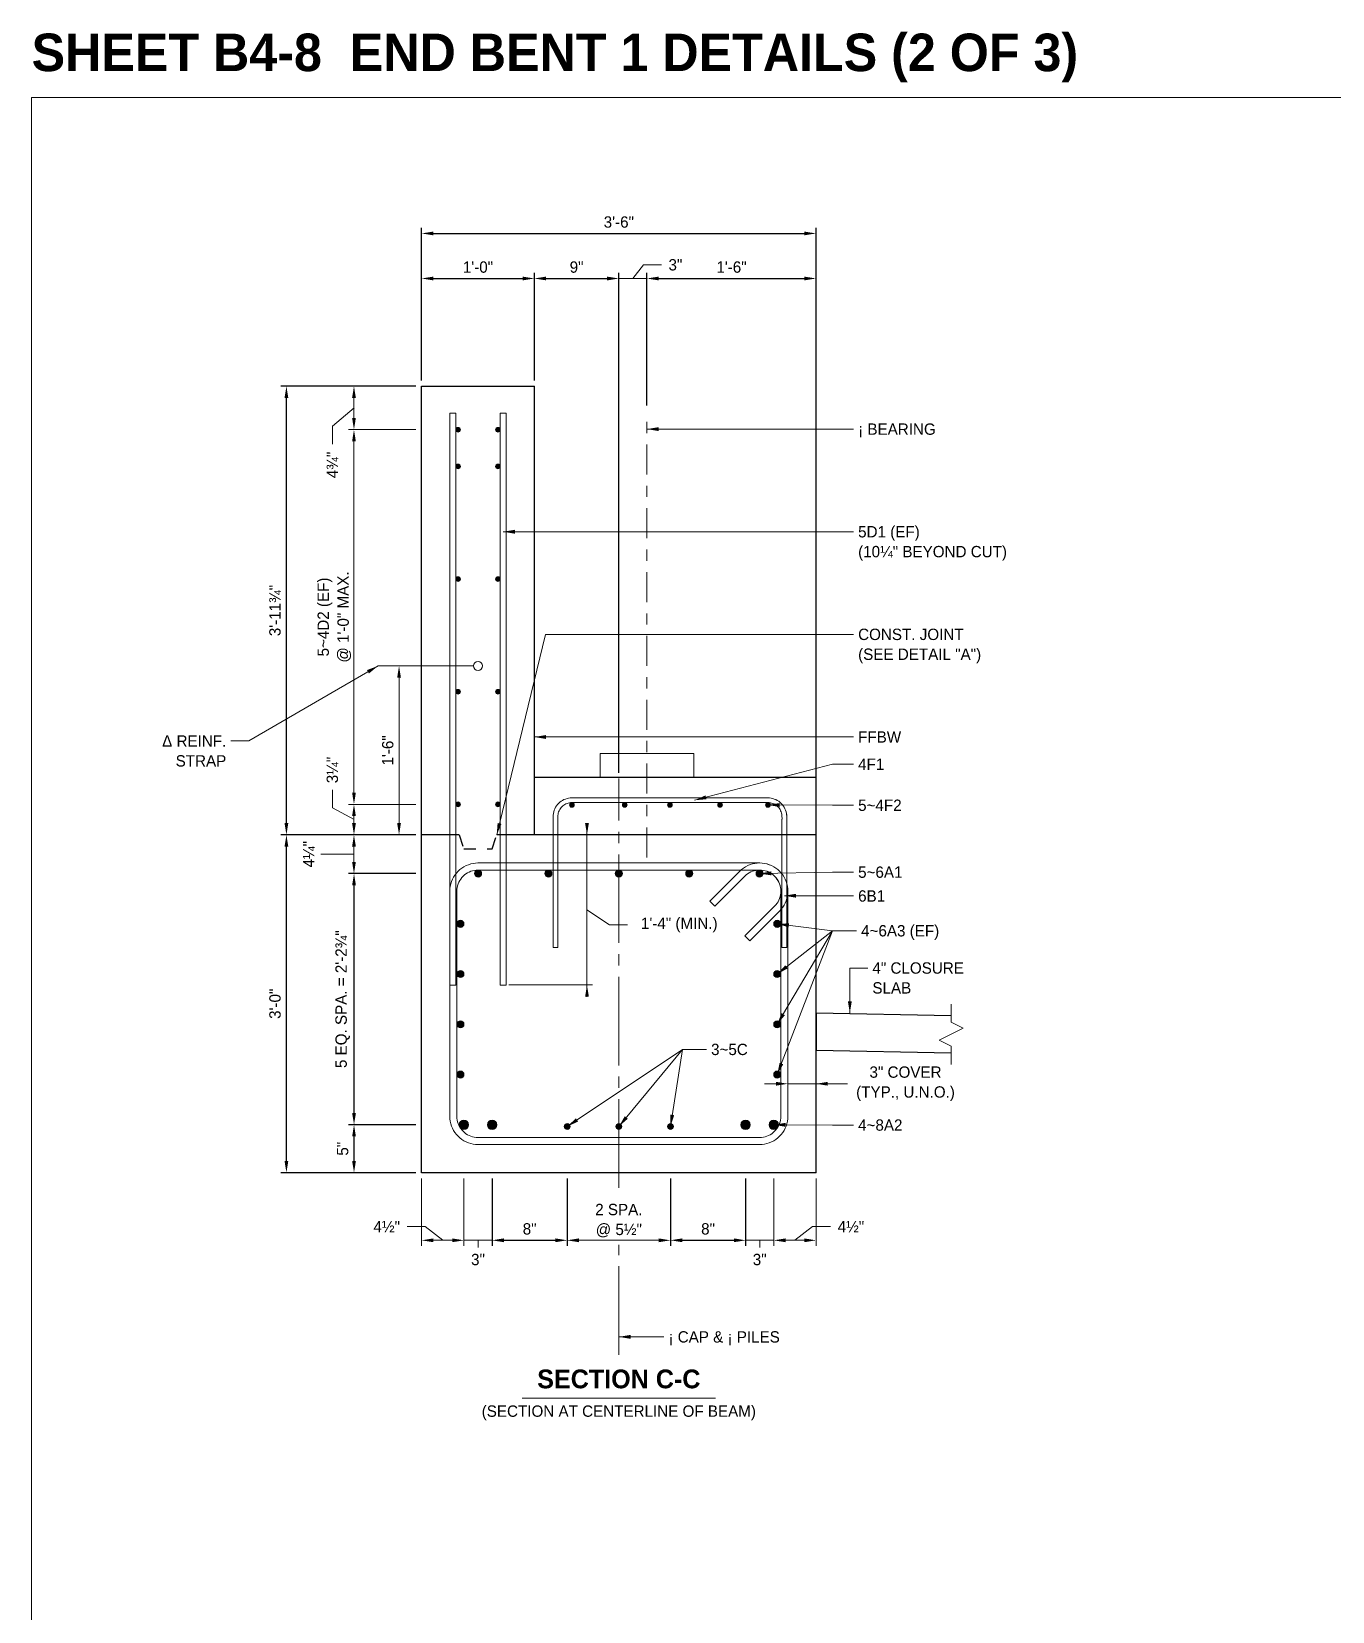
# Model space of a CAD drawing. Extents: x -1 to 861, y -26 to 2.
# Drawn here: x 119 to 130.54, y -12.44 to 1.58 of the extents above; entities that cross this region are included whole.
import ezdxf
from ezdxf.enums import TextEntityAlignment as Align

# ---------------------------------------------------------------- set-up
doc = ezdxf.new("R2010")
doc.units = 21
doc.header["$MEASUREMENT"] = 0
for name, pattern in [('DGN2', [0.12, 0.08, -0.04]), ('DGN4', [0.336, 0.2, -0.053, 0.03, -0.053]), ('DGN7', [0.726, 0.59, -0.053, 0.03, -0.053])]:
    doc.linetypes.add(name, pattern=pattern)
for name, color, linetype, lineweight in [('BearingPadMisc', 5, 'Continuous', 15), ('Border', 7, 'Continuous', 15), ('CL_Major', 1, 'DGN7', 9), ('CL_Minor', 7, 'DGN4', 9), ('Dimension', 7, 'Continuous', 9), ('Leader', 7, 'Continuous', 9), ('Rebar', 2, 'Continuous', 15), ('Rebar2', 2, 'Continuous', 15), ('SubStrConc', 3, 'Continuous', 30), ('SubStrConc2', 3, 'Continuous', 30), ('SubStrConc_h', 3, 'DGN2', 30), ('Symbols', 7, 'Continuous', 15), ('TextStructures', 7, 'Continuous', 9)]:
    doc.layers.add(name, color=color, linetype=linetype, lineweight=lineweight)
doc.styles.add('FDOT Bold (Large)', font='FDOTBold.ttf')
doc.styles.add('FDOT Structures', font='FDOT.ttf')
doc.styles.add('FDOT Structures Annotation', font='FDOT.ttf')
doc.dimstyles.new('FDOT Structures Note-Arrow 3-4', dxfattribs={"dimtxt": 0.1008, "dimasz": 0.104133, "dimexe": 0.0504, "dimexo": 0.0504, "dimgap": 0.0504, "dimtad": 1, "dimdec": 3, "dimlfac": 12, "dimzin": 15, "dimlunit": 4, "dimtxsty": 'FDOT Structures Annotation', "dimcen": 2.5, "dimclrd": 256, "dimclre": 256, "dimclrt": 256, "dimazin": 3, "dimtfac": 0.7, "dimtmove": 0, "dimatfit": 1, "dimtfill": 1, "dimfrac": 1, "dimlwd": -1, "dimlwe": -1})

# ---------------------------------------------------------------- blocks, each defined once
blk = doc.blocks.new('_CLOSEDFILLED')
at = {"layer": 'Dimension'}
blk.add_solid([(-1, 0.16), (0, 0), (-1, -0.16)], dxfattribs=at)
blk = doc.blocks.new('*D97')
at = {"layer": 'Dimension'}
for p, q in [((123.929, -5.444), (123.929, -6.985)), ((123.236, -6.881), (123.979, -6.881))]:
    blk.add_line(p, q, dxfattribs=at)
at = {"layer": 'Dimension', "xscale": 0.10413333333333333, "yscale": 0.10413333333333333}
for p, rotation in [((123.929, -5.548), -90.00000000000001), ((123.929, -6.881), 90)]:
    blk.add_blockref('_CLOSEDFILLED', p, dxfattribs=dict(at, rotation=rotation))
blk = doc.blocks.new('*D98')
at = {"layer": 'Dimension'}
for p, q in [((122.261, -5.444), (122.261, -4.152)), ((122.411, -5.548), (122.211, -5.548))]:
    blk.add_line(p, q, dxfattribs=at)
at = {"layer": 'Dimension', "xscale": 0.10413333333333333, "yscale": 0.10413333333333333}
for p, rotation in [((122.261, -4.048), 90), ((122.261, -5.548), -90.00000000000001)]:
    blk.add_blockref('_CLOSEDFILLED', p, dxfattribs=dict(at, rotation=rotation))
at = {"layer": 'Dimension', "insert": (122.161, -4.798), "char_height": 0.1008, "attachment_point": 5, "rotation": 90, "style": 'FDOT Structures Annotation', "bg_fill": 3, "box_fill_scale": 1.1, "bg_fill_color": 1}
blk.add_mtext('1\'-6"', dxfattribs=at)
blk = doc.blocks.new('*D99')
at = {"layer": 'Dimension'}
for p, q in [((122.461, -8.598), (122.461, -9.198)), ((122.837, -8.598), (122.837, -9.198)), ((122.566, -9.148), (122.733, -9.148))]:
    blk.add_line(p, q, dxfattribs=at)
at = {"layer": 'Dimension', "xscale": 0.10413333333333333, "yscale": 0.10413333333333333, "rotation": 180}
blk.add_blockref('_CLOSEDFILLED', (122.461, -9.148), dxfattribs=at)
at = {"layer": 'Dimension', "xscale": 0.10413333333333333, "yscale": 0.10413333333333333}
blk.add_blockref('_CLOSEDFILLED', (122.837, -9.148), dxfattribs=at)
blk = doc.blocks.new('*D100')
at = {"layer": 'Dimension'}
for p, q in [((122.837, -8.598), (122.837, -9.198)), ((123.087, -8.598), (123.087, -9.198)), ((122.733, -9.148), (122.629, -9.148)), ((122.837, -9.148), (123.087, -9.148)), ((123.191, -9.148), (123.295, -9.148))]:
    blk.add_line(p, q, dxfattribs=at)
at = {"layer": 'Dimension', "xscale": 0.10413333333333333, "yscale": 0.10413333333333333}
blk.add_blockref('_CLOSEDFILLED', (122.837, -9.148), dxfattribs=at)
at = {"layer": 'Dimension', "xscale": 0.10413333333333333, "yscale": 0.10413333333333333, "rotation": 180}
blk.add_blockref('_CLOSEDFILLED', (123.087, -9.148), dxfattribs=at)
blk = doc.blocks.new('*D102')
at = {"layer": 'Dimension'}
for p, q in [((123.753, -8.598), (123.753, -9.198)), ((124.67, -8.598), (124.67, -9.198)), ((123.858, -9.148), (124.566, -9.148))]:
    blk.add_line(p, q, dxfattribs=at)
at = {"layer": 'Dimension', "xscale": 0.10413333333333333, "yscale": 0.10413333333333333, "rotation": 180}
blk.add_blockref('_CLOSEDFILLED', (123.753, -9.148), dxfattribs=at)
at = {"layer": 'Dimension', "xscale": 0.10413333333333333, "yscale": 0.10413333333333333}
blk.add_blockref('_CLOSEDFILLED', (124.67, -9.148), dxfattribs=at)
blk = doc.blocks.new('*D104')
at = {"layer": 'Dimension'}
for p, q in [((125.337, -8.598), (125.337, -9.198)), ((125.587, -8.598), (125.587, -9.198)), ((125.233, -9.148), (125.129, -9.148)), ((125.337, -9.148), (125.587, -9.148)), ((125.691, -9.148), (125.795, -9.148))]:
    blk.add_line(p, q, dxfattribs=at)
at = {"layer": 'Dimension', "xscale": 0.10413333333333333, "yscale": 0.10413333333333333}
blk.add_blockref('_CLOSEDFILLED', (125.337, -9.148), dxfattribs=at)
at = {"layer": 'Dimension', "xscale": 0.10413333333333333, "yscale": 0.10413333333333333, "rotation": 180}
blk.add_blockref('_CLOSEDFILLED', (125.587, -9.148), dxfattribs=at)
blk = doc.blocks.new('*D105')
at = {"layer": 'Dimension'}
for p, q in [((125.587, -8.598), (125.587, -9.198)), ((125.962, -8.598), (125.962, -9.198)), ((125.691, -9.148), (125.858, -9.148))]:
    blk.add_line(p, q, dxfattribs=at)
at = {"layer": 'Dimension', "xscale": 0.10413333333333333, "yscale": 0.10413333333333333, "rotation": 180}
blk.add_blockref('_CLOSEDFILLED', (125.587, -9.148), dxfattribs=at)
at = {"layer": 'Dimension', "xscale": 0.10413333333333333, "yscale": 0.10413333333333333}
blk.add_blockref('_CLOSEDFILLED', (125.962, -9.148), dxfattribs=at)
blk = doc.blocks.new('*D108')
at = {"layer": 'Dimension'}
for p, q in [((124.212, -4.997), (124.212, -0.557)), ((124.461, -1.735), (124.461, -0.557)), ((124.108, -0.608), (124.003, -0.608)), ((124.212, -0.608), (124.461, -0.608)), ((124.566, -0.608), (124.67, -0.608))]:
    blk.add_line(p, q, dxfattribs=at)
at = {"layer": 'Dimension', "xscale": 0.10413333333333333, "yscale": 0.10413333333333333}
blk.add_blockref('_CLOSEDFILLED', (124.212, -0.608), dxfattribs=at)
at = {"layer": 'Dimension', "xscale": 0.10413333333333333, "yscale": 0.10413333333333333, "rotation": 180}
blk.add_blockref('_CLOSEDFILLED', (124.461, -0.608), dxfattribs=at)
blk = doc.blocks.new('*D113')
at = {"layer": 'Dimension'}
for p, q in [((122.411, -5.548), (121.811, -5.548)), ((121.861, -5.788), (121.861, -5.652)), ((122.411, -5.892), (121.811, -5.892))]:
    blk.add_line(p, q, dxfattribs=at)
at = {"layer": 'Dimension', "xscale": 0.10413333333333333, "yscale": 0.10413333333333333}
for p, rotation in [((121.861, -5.548), 90), ((121.861, -5.892), -90.00000000000001)]:
    blk.add_blockref('_CLOSEDFILLED', p, dxfattribs=dict(at, rotation=rotation))
blk = doc.blocks.new('*D114')
at = {"layer": 'Dimension'}
for p, q in [((122.411, -5.277), (121.811, -5.277)), ((121.861, -5.444), (121.861, -5.381)), ((122.411, -5.548), (121.811, -5.548))]:
    blk.add_line(p, q, dxfattribs=at)
at = {"layer": 'Dimension', "xscale": 0.10413333333333333, "yscale": 0.10413333333333333}
for p, rotation in [((121.861, -5.277), 90), ((121.861, -5.548), -90.00000000000001)]:
    blk.add_blockref('_CLOSEDFILLED', p, dxfattribs=dict(at, rotation=rotation))
blk = doc.blocks.new('*D115')
at = {"layer": 'Dimension'}
for p, q in [((122.411, -1.95), (121.811, -1.95)), ((121.861, -5.173), (121.861, -2.054)), ((122.411, -5.277), (121.811, -5.277))]:
    blk.add_line(p, q, dxfattribs=at)
at = {"layer": 'Dimension', "xscale": 0.10413333333333333, "yscale": 0.10413333333333333}
for p, rotation in [((121.861, -1.95), 90), ((121.861, -5.277), -90.00000000000001)]:
    blk.add_blockref('_CLOSEDFILLED', p, dxfattribs=dict(at, rotation=rotation))
blk = doc.blocks.new('*D116')
at = {"layer": 'Dimension'}
for p, q in [((122.411, -1.564), (121.811, -1.564)), ((121.861, -1.846), (121.861, -1.669)), ((122.411, -1.95), (121.811, -1.95))]:
    blk.add_line(p, q, dxfattribs=at)
at = {"layer": 'Dimension', "xscale": 0.10413333333333333, "yscale": 0.10413333333333333}
for p, rotation in [((121.861, -1.564), 90), ((121.861, -1.95), -90.00000000000001)]:
    blk.add_blockref('_CLOSEDFILLED', p, dxfattribs=dict(at, rotation=rotation))
blk = doc.blocks.new('*D119')
at = {"layer": 'Dimension'}
for p, q in [((125.608, -7.758), (125.504, -7.758)), ((125.712, -7.758), (125.962, -7.758)), ((126.066, -7.758), (126.17, -7.758))]:
    blk.add_line(p, q, dxfattribs=at)
at = {"layer": 'Dimension', "xscale": 0.10413333333333333, "yscale": 0.10413333333333333}
blk.add_blockref('_CLOSEDFILLED', (125.712, -7.758), dxfattribs=at)
at = {"layer": 'Dimension', "xscale": 0.10413333333333333, "yscale": 0.10413333333333333, "rotation": 180}
blk.add_blockref('_CLOSEDFILLED', (125.962, -7.758), dxfattribs=at)

msp = doc.modelspace()

# ---------------------------------------------------------------- hatches: boundary and pattern name
at = {"layer": 'Rebar'}
h = msp.add_hatch(color=256, dxfattribs=at)
h.dxf.hatch_style = 1
edge = h.paths.add_edge_path()
edge.add_arc((122.784675, -1.950286), 0.020833, 0, 360)
h = msp.add_hatch(color=256, dxfattribs=at)
h.dxf.hatch_style = 1
edge = h.paths.add_edge_path()
edge.add_arc((123.138841, -1.950286), 0.020833, 0, 360)
h = msp.add_hatch(color=256, dxfattribs=at)
h.dxf.hatch_style = 1
edge = h.paths.add_edge_path()
edge.add_arc((122.784675, -2.276927), 0.020833, 0, 360)
h = msp.add_hatch(color=256, dxfattribs=at)
h.dxf.hatch_style = 1
edge = h.paths.add_edge_path()
edge.add_arc((123.138841, -2.276927), 0.020833, 0, 360)
h = msp.add_hatch(color=256, dxfattribs=at)
h.dxf.hatch_style = 1
edge = h.paths.add_edge_path()
edge.add_arc((122.784675, -3.276927), 0.020833, 0, 360)
h = msp.add_hatch(color=256, dxfattribs=at)
h.dxf.hatch_style = 1
edge = h.paths.add_edge_path()
edge.add_arc((123.138841, -3.276927), 0.020833, 0, 360)
h = msp.add_hatch(color=256, dxfattribs=at)
h.dxf.hatch_style = 1
edge = h.paths.add_edge_path()
edge.add_arc((122.784675, -4.276927), 0.020833, 0, 360)
h = msp.add_hatch(color=256, dxfattribs=at)
h.dxf.hatch_style = 1
edge = h.paths.add_edge_path()
edge.add_arc((123.138841, -4.276927), 0.020833, 0, 360)
h = msp.add_hatch(color=256, dxfattribs=at)
h.dxf.hatch_style = 1
edge = h.paths.add_edge_path()
edge.add_arc((122.784675, -5.276927), 0.020833, 0, 360)
h = msp.add_hatch(color=256, dxfattribs=at)
h.dxf.hatch_style = 1
edge = h.paths.add_edge_path()
edge.add_arc((123.138841, -5.276927), 0.020833, 0, 360)
h = msp.add_hatch(color=256, dxfattribs=at)
h.dxf.hatch_style = 1
edge = h.paths.add_edge_path()
edge.add_arc((123.795091, -5.282323), 0.020833, 0, 360)
h = msp.add_hatch(color=256, dxfattribs=at)
h.dxf.hatch_style = 1
edge = h.paths.add_edge_path()
edge.add_arc((124.263841, -5.282323), 0.020833, 0, 360)
h = msp.add_hatch(color=256, dxfattribs=at)
h.dxf.hatch_style = 1
edge = h.paths.add_edge_path()
edge.add_arc((124.664883, -5.282323), 0.020833, 0, 360)
h = msp.add_hatch(color=256, dxfattribs=at)
h.dxf.hatch_style = 1
edge = h.paths.add_edge_path()
edge.add_arc((125.110195, -5.282323), 0.020833, 0, 360)
h = msp.add_hatch(color=256, dxfattribs=at)
h.dxf.hatch_style = 1
edge = h.paths.add_edge_path()
edge.add_arc((125.534675, -5.282323), 0.020833, 0, 360)
h = msp.add_hatch(color=256, dxfattribs=at)
h.dxf.hatch_style = 1
edge = h.paths.add_edge_path()
edge.add_arc((122.962784, -5.891979), 0.03125, 0, 360)
h = msp.add_hatch(color=256, dxfattribs=at)
h.dxf.hatch_style = 1
edge = h.paths.add_edge_path()
edge.add_arc((123.587271, -5.891979), 0.03125, 0, 360)
h = msp.add_hatch(color=256, dxfattribs=at)
h.dxf.hatch_style = 1
edge = h.paths.add_edge_path()
edge.add_arc((124.211758, -5.891979), 0.03125, 0, 360)
h = msp.add_hatch(color=256, dxfattribs=at)
h.dxf.hatch_style = 1
edge = h.paths.add_edge_path()
edge.add_arc((124.836245, -5.891979), 0.03125, 0, 360)
h = msp.add_hatch(color=256, dxfattribs=at)
h.dxf.hatch_style = 1
edge = h.paths.add_edge_path()
edge.add_arc((125.460731, -5.891979), 0.03125, 0, 360)
h = msp.add_hatch(color=256, dxfattribs=at)
h.dxf.hatch_style = 1
edge = h.paths.add_edge_path()
edge.add_arc((122.805976, -6.337976), 0.03125, 0, 360)
h = msp.add_hatch(color=256, dxfattribs=at)
h.dxf.hatch_style = 1
edge = h.paths.add_edge_path()
edge.add_arc((125.617539, -6.337976), 0.03125, 0, 360)
h = msp.add_hatch(color=256, dxfattribs=at)
h.dxf.hatch_style = 1
edge = h.paths.add_edge_path()
edge.add_arc((122.805976, -6.783973), 0.03125, 0, 360)
h = msp.add_hatch(color=256, dxfattribs=at)
h.dxf.hatch_style = 1
edge = h.paths.add_edge_path()
edge.add_arc((125.617539, -6.783973), 0.03125, 0, 360)
h = msp.add_hatch(color=256, dxfattribs=at)
h.dxf.hatch_style = 1
edge = h.paths.add_edge_path()
edge.add_arc((122.805976, -7.229969), 0.03125, 0, 360)
h = msp.add_hatch(color=256, dxfattribs=at)
h.dxf.hatch_style = 1
edge = h.paths.add_edge_path()
edge.add_arc((125.617539, -7.229969), 0.03125, 0, 360)
h = msp.add_hatch(color=256, dxfattribs=at)
h.dxf.hatch_style = 1
edge = h.paths.add_edge_path()
edge.add_arc((122.805976, -7.675966), 0.03125, 0, 360)
h = msp.add_hatch(color=256, dxfattribs=at)
h.dxf.hatch_style = 1
edge = h.paths.add_edge_path()
edge.add_arc((125.617539, -7.675966), 0.03125, 0, 360)
h = msp.add_hatch(color=256, dxfattribs=at)
h.dxf.hatch_style = 1
edge = h.paths.add_edge_path()
edge.add_arc((122.836758, -8.121963), 0.041667, 0, 360)
h = msp.add_hatch(color=256, dxfattribs=at)
h.dxf.hatch_style = 1
edge = h.paths.add_edge_path()
edge.add_arc((123.086758, -8.121963), 0.041667, 0, 360)
h = msp.add_hatch(color=256, dxfattribs=at)
h.dxf.hatch_style = 1
edge = h.paths.add_edge_path()
edge.add_arc((123.753424, -8.137588), 0.026042, 0, 360)
h = msp.add_hatch(color=256, dxfattribs=at)
h.dxf.hatch_style = 1
edge = h.paths.add_edge_path()
edge.add_arc((124.211758, -8.137588), 0.026042, 0, 360)
h = msp.add_hatch(color=256, dxfattribs=at)
h.dxf.hatch_style = 1
edge = h.paths.add_edge_path()
edge.add_arc((124.670091, -8.137588), 0.026042, 0, 360)
h = msp.add_hatch(color=256, dxfattribs=at)
h.dxf.hatch_style = 1
edge = h.paths.add_edge_path()
edge.add_arc((125.336758, -8.121963), 0.041667, 0, 360)
h = msp.add_hatch(color=256, dxfattribs=at)
h.dxf.hatch_style = 1
edge = h.paths.add_edge_path()
edge.add_arc((125.586758, -8.121963), 0.041667, 0, 360)

# ---------------------------------------------------------------- linework, layer by layer
at = {"layer": 'BearingPadMisc'}
for points in [[(124.045091, -4.82613), (124.045065, -4.82613)], [(124.045065, -5.039672), (124.045065, -4.82613)], [(124.045091, -4.82613), (124.045065, -4.82613)], [(124.045091, -5.039672), (124.045091, -4.82613)], [(124.878424, -4.82613), (124.045091, -4.82613)], [(124.878424, -5.039672), (124.878424, -4.82613)], [(124.878424, -5.039672), (124.045091, -5.039672)]]:
    msp.add_lwpolyline(points, dxfattribs=at)
at = {"layer": 'CL_Major', "ltscale": 1.333333}
for p, q in [((124.211669, -8.681095), (124.211669, -5.047761)), ((124.211669, -10.165441), (124.211669, -9.187761))]:
    msp.add_line(p, q, dxfattribs=at)
at = {"layer": 'CL_Minor', "ltscale": 1.333333}
msp.add_line((124.461389, -5.747761), (124.461389, -1.785287), dxfattribs=at)
at = {"layer": 'Dimension'}
msp.add_lwpolyline([(124.289563, -6.347761), (124.129563, -6.347761), (123.928538, -6.214428)], dxfattribs=at)
at = {"layer": 'Leader'}
for p, q in [((125.617539, -6.337976), (126.108538, -6.39954)), ((125.617539, -7.675966), (126.108538, -6.39954)), ((125.617539, -7.229969), (126.108538, -6.39954)), ((125.617539, -6.783973), (126.108538, -6.39954)), ((126.108538, -6.39954), (126.321871, -6.39954)), ((123.753424, -8.137588), (124.776758, -7.452968)), ((124.211758, -8.137588), (124.776758, -7.452968)), ((124.670091, -8.137588), (124.776758, -7.452968)), ((124.776758, -7.452968), (124.990091, -7.452968))]:
    msp.add_line(p, q, dxfattribs=at)
for points in [[(124.461389, -1.945287), (126.108538, -1.945287), (126.295205, -1.945287)], [(123.185698, -2.856455), (126.108538, -2.856455), (126.295205, -2.856455)], [(123.128134, -5.547761), (123.561871, -3.767622), (126.295205, -3.767622)], [(123.461871, -4.67879), (126.108538, -4.67879), (126.295205, -4.67879)], [(124.88455, -5.240656), (126.108538, -4.92071), (126.295205, -4.92071)], [(125.534675, -5.282323), (126.108538, -5.284937), (126.295205, -5.284937)], [(125.460731, -5.891979), (126.108538, -5.87891), (126.295205, -5.87891)], [(125.680726, -6.087976), (126.108538, -6.09059), (126.295205, -6.09059)], [(126.261871, -7.130259), (126.261871, -6.730259), (126.421871, -6.730259)], [(125.586758, -8.121963), (126.108538, -8.124577), (126.295205, -8.124577)], [(124.211669, -10.005441), (124.611669, -10.005441)]]:
    msp.add_lwpolyline(points, dxfattribs=at)
for points in [[(124.461389, -1.945287), (124.565523, -1.927931), (124.565523, -1.962643)], [(123.185698, -2.856455), (123.289832, -2.839099), (123.289832, -2.87381)], [(123.461871, -4.67879), (123.566005, -4.661435), (123.566005, -4.696146)], [(124.88455, -5.240656), (124.980909, -5.19753), (124.989687, -5.231112)], [(125.534675, -5.282323), (125.638886, -5.265442), (125.638728, -5.300153)], [(123.128134, -5.547761), (123.135923, -5.442479), (123.169647, -5.450696)], [(125.460731, -5.891979), (125.564493, -5.872527), (125.565193, -5.907231)], [(125.680726, -6.087976), (125.784964, -6.071257), (125.784751, -6.105968)], [(125.617539, -6.337976), (125.723023, -6.333711), (125.718704, -6.368152)], [(125.617539, -6.783973), (125.688831, -6.706112), (125.71023, -6.733442)], [(125.617539, -7.229969), (125.655599, -7.131499), (125.685478, -7.149165)], [(126.261871, -7.130259), (126.244516, -7.026126), (126.279227, -7.026126)], [(125.617539, -7.675966), (125.638727, -7.572545), (125.671124, -7.585007)], [(123.753424, -8.137588), (123.830324, -8.06526), (123.849625, -8.09411)], [(124.211758, -8.137588), (124.264654, -8.046227), (124.291425, -8.06832)], [(124.670091, -8.137588), (124.668974, -8.032025), (124.703271, -8.037368)], [(125.586758, -8.121963), (125.690977, -8.10513), (125.690803, -8.13984)], [(124.211669, -10.005441), (124.315803, -9.988086), (124.315803, -10.022797)]]:
    msp.add_solid(points, dxfattribs=at)
at = {"layer": 'Rebar'}
for p, q in [((122.71174, -1.804196), (122.763823, -1.804196)), ((123.159657, -1.804196), (123.21174, -1.804196)), ((125.019811, -6.136149), (125.064005, -6.180343)), ((125.373366, -6.489702), (125.329172, -6.445508)), ((123.628423, -6.547761), (123.67009, -6.547761)), ((125.70134, -6.547761), (125.659673, -6.547761)), ((122.71174, -6.881094), (122.763823, -6.881094)), ((123.159657, -6.881094), (123.21174, -6.881094))]:
    msp.add_line(p, q, dxfattribs=at)
for points in [[(122.71174, -6.881094), (122.71174, -1.804196)], [(122.763823, -6.881094), (122.763823, -1.804196)], [(123.159657, -6.881094), (123.159657, -1.804196)], [(123.21174, -6.881094), (123.21174, -1.804196)], [(123.628423, -6.547761), (123.628423, -5.386035), (123.629037, -5.371962), (123.630935, -5.357545), (123.634083, -5.343348), (123.638455, -5.329479), (123.64402, -5.316045), (123.650735, -5.303146), (123.658548, -5.290882), (123.6674, -5.279346), (123.677224, -5.268624), (123.687945, -5.2588), (123.699482, -5.249948), (123.711746, -5.242135), (123.724645, -5.23542), (123.738079, -5.229856), (123.751948, -5.225483), (123.766144, -5.222335), (123.780562, -5.220437), (123.794635, -5.219823), (125.535127, -5.219823), (125.5492, -5.220437), (125.563617, -5.222335), (125.577814, -5.225483), (125.591682, -5.229856), (125.605117, -5.23542), (125.618015, -5.242135), (125.630279, -5.249948), (125.641816, -5.2588), (125.652537, -5.268624), (125.662361, -5.279346), (125.671214, -5.290882), (125.679027, -5.303146), (125.685741, -5.316045), (125.691306, -5.329479), (125.695679, -5.343348), (125.698826, -5.357545), (125.700724, -5.371962), (125.700449, -5.365656), (125.70134, -5.365656), (125.70134, -6.547761)], [(123.67009, -6.547761), (123.67009, -5.386944), (123.670585, -5.375597), (123.672008, -5.364787), (123.674368, -5.354142), (123.677647, -5.343744), (123.681819, -5.333671), (123.686854, -5.323999), (123.692712, -5.314804), (123.699349, -5.306154), (123.706715, -5.298115), (123.714754, -5.290749), (123.723404, -5.284112), (123.732599, -5.278254), (123.74227, -5.273219), (123.752344, -5.269047), (123.762742, -5.265768), (123.773387, -5.263408), (123.784196, -5.261985), (123.795544, -5.26149), (125.534218, -5.26149), (125.545565, -5.261985), (125.556375, -5.263408), (125.567019, -5.265768), (125.577418, -5.269047), (125.587491, -5.273219), (125.597162, -5.278254), (125.606358, -5.284112), (125.615008, -5.290749), (125.623046, -5.298115), (125.630412, -5.306154), (125.63705, -5.314804), (125.642908, -5.323999), (125.647942, -5.333671), (125.652115, -5.343744), (125.655393, -5.354142), (125.657753, -5.364787), (125.659176, -5.375597), (125.660562, -5.407323), (125.659673, -5.407323), (125.659673, -6.547761)], [(125.019811, -6.136149), (125.285723, -5.870237), (125.301296, -5.855967), (125.318593, -5.842693), (125.336981, -5.830977), (125.35632, -5.820909), (125.376462, -5.812565), (125.397253, -5.806008), (125.418537, -5.801289), (125.440151, -5.798443), (125.46193, -5.797493), (125.483709, -5.798445), (125.505321, -5.801292), (125.526603, -5.806013), (125.547393, -5.812572), (125.567532, -5.820918), (125.586866, -5.830989), (125.60525, -5.842707), (125.622542, -5.855983), (125.638612, -5.870717), (125.653336, -5.886795), (125.666604, -5.904096), (125.678314, -5.922489), (125.688378, -5.941832), (125.696718, -5.961979), (125.703271, -5.982776), (125.707988, -6.004066), (125.710832, -6.025686), (125.711753, -6.046791), (125.711753, -8.048455), (125.710832, -8.069564), (125.707985, -8.091189), (125.703264, -8.112483), (125.696705, -8.133285), (125.688359, -8.153436), (125.678287, -8.172783), (125.666568, -8.191178), (125.653291, -8.208482), (125.638555, -8.224563), (125.622474, -8.239298), (125.60517, -8.252576), (125.586775, -8.264295), (125.567428, -8.274366), (125.547277, -8.282713), (125.526475, -8.289272), (125.505181, -8.293993), (125.483556, -8.296839), (125.462447, -8.297761), (122.961059, -8.297761), (122.93995, -8.296839), (122.918326, -8.293992), (122.897032, -8.289272), (122.87623, -8.282713), (122.856079, -8.274366), (122.836732, -8.264295), (122.818337, -8.252576), (122.801033, -8.239299), (122.784952, -8.224564), (122.770217, -8.208483), (122.756939, -8.191179), (122.74522, -8.172784), (122.735149, -8.153437), (122.726802, -8.133286), (122.720243, -8.112485), (122.715522, -8.09119), (122.712676, -8.069566), (122.711754, -8.048457), (122.711754, -6.047065), (122.712676, -6.025957), (122.715523, -6.004332), (122.720244, -5.983038), (122.726802, -5.962236), (122.735149, -5.942085), (122.74522, -5.922738), (122.75694, -5.904343), (122.770217, -5.887039), (122.784953, -5.870958), (122.801034, -5.856223), (122.818338, -5.842945), (122.836733, -5.831226), (122.85608, -5.821155), (122.876231, -5.812809), (122.897033, -5.80625), (122.918328, -5.801529), (122.939953, -5.798682), (122.961061, -5.797761), (125.462697, -5.797761), (125.483802, -5.798682), (125.505424, -5.801526), (125.526714, -5.806243), (125.547512, -5.812797), (125.56766, -5.821137), (125.587004, -5.831201), (125.605396, -5.842912), (125.622698, -5.85618), (125.638777, -5.870906), (125.653511, -5.886976), (125.666788, -5.904269), (125.678507, -5.922653), (125.688578, -5.941989), (125.696925, -5.962128), (125.703484, -5.982919), (125.708206, -6.004202), (125.711053, -6.025815), (125.712006, -6.047595), (125.711056, -6.069375), (125.70821, -6.09099), (125.703492, -6.112274), (125.696935, -6.133067), (125.688591, -6.153209), (125.678522, -6.172548), (125.666806, -6.190937), (125.653532, -6.208235), (125.639262, -6.223808), (125.373366, -6.489702)], [(125.064005, -6.180343), (125.328953, -5.915395), (125.34151, -5.903889), (125.354478, -5.893937), (125.368264, -5.885154), (125.382762, -5.877606), (125.397861, -5.87135), (125.413447, -5.866435), (125.429402, -5.862898), (125.445603, -5.860765), (125.461927, -5.860052), (125.478252, -5.860766), (125.494451, -5.8629), (125.510403, -5.866439), (125.525986, -5.871355), (125.541081, -5.877611), (125.555574, -5.88516), (125.569354, -5.893943), (125.582316, -5.903896), (125.594363, -5.91494), (125.605402, -5.926994), (125.615349, -5.939965), (125.624128, -5.953754), (125.631673, -5.968257), (125.637927, -5.983364), (125.64284, -5.998958), (125.646377, -6.014922), (125.64851, -6.031135), (125.649253, -6.048154), (125.649253, -8.047092), (125.64851, -8.064112), (125.646376, -8.080326), (125.642836, -8.096292), (125.637919, -8.111888), (125.63166, -8.126997), (125.624109, -8.141503), (125.615323, -8.155295), (125.605367, -8.16827), (125.594319, -8.180327), (125.582262, -8.191375), (125.569288, -8.20133), (125.555495, -8.210117), (125.540989, -8.217668), (125.525881, -8.223926), (125.510284, -8.228844), (125.494318, -8.232383), (125.478104, -8.234518), (125.461083, -8.235261), (122.962423, -8.235261), (122.945403, -8.234518), (122.929189, -8.232383), (122.913223, -8.228844), (122.897626, -8.223926), (122.882517, -8.217668), (122.868012, -8.210117), (122.854219, -8.20133), (122.841245, -8.191375), (122.829188, -8.180327), (122.81814, -8.16827), (122.808185, -8.155296), (122.799398, -8.141504), (122.791847, -8.126998), (122.785589, -8.11189), (122.780671, -8.096293), (122.777132, -8.080327), (122.774997, -8.064113), (122.774254, -8.047093), (122.774254, -6.048429), (122.774997, -6.031409), (122.777132, -6.015195), (122.780671, -5.999229), (122.785589, -5.983633), (122.791847, -5.968524), (122.799398, -5.954018), (122.808185, -5.940226), (122.818141, -5.927252), (122.829189, -5.915195), (122.841246, -5.904147), (122.85422, -5.894191), (122.868013, -5.885405), (122.882519, -5.877854), (122.897628, -5.871596), (122.913224, -5.866678), (122.929191, -5.863138), (122.945405, -5.861004), (122.962425, -5.860261), (125.461335, -5.860261), (125.478354, -5.861003), (125.494567, -5.863136), (125.510532, -5.866674), (125.526127, -5.871588), (125.541234, -5.877841), (125.555738, -5.885387), (125.569528, -5.894167), (125.582499, -5.904115), (125.594554, -5.915154), (125.605599, -5.927202), (125.615552, -5.940165), (125.624336, -5.953946), (125.631886, -5.96844), (125.638142, -5.983536), (125.643059, -5.99912), (125.646598, -6.015073), (125.648732, -6.031273), (125.649446, -6.047599), (125.648734, -6.063924), (125.646601, -6.080126), (125.643064, -6.096081), (125.638149, -6.111668), (125.631894, -6.126768), (125.624345, -6.141266), (125.615562, -6.155052), (125.60561, -6.168021), (125.594103, -6.180578), (125.329172, -6.445508)]]:
    msp.add_lwpolyline(points, dxfattribs=at)
for centre, radius in [((122.784675, -1.950286), 0.020833), ((123.138841, -1.950286), 0.020833), ((122.784675, -2.276927), 0.020833), ((123.138841, -2.276927), 0.020833), ((122.784675, -3.276927), 0.020833), ((123.138841, -3.276927), 0.020833), ((122.784675, -4.276927), 0.020833), ((123.138841, -4.276927), 0.020833), ((122.784675, -5.276927), 0.020833), ((123.138841, -5.276927), 0.020833), ((123.795091, -5.282323), 0.020833), ((124.263841, -5.282323), 0.020833), ((124.664883, -5.282323), 0.020833), ((125.110195, -5.282323), 0.020833), ((125.534675, -5.282323), 0.020833), ((122.962784, -5.891979), 0.03125), ((123.587271, -5.891979), 0.03125), ((124.211758, -5.891979), 0.03125), ((124.836245, -5.891979), 0.03125), ((125.460731, -5.891979), 0.03125), ((122.805976, -6.337976), 0.03125), ((125.617539, -6.337976), 0.03125), ((122.805976, -6.783973), 0.03125), ((125.617539, -6.783973), 0.03125), ((122.805976, -7.229969), 0.03125), ((125.617539, -7.229969), 0.03125), ((122.805976, -7.675966), 0.03125), ((125.617539, -7.675966), 0.03125), ((122.836758, -8.121963), 0.041667), ((123.086758, -8.121963), 0.041667), ((123.753424, -8.137588), 0.026042), ((124.211758, -8.137588), 0.026042), ((124.670091, -8.137588), 0.026042), ((125.336758, -8.121963), 0.041667), ((125.586758, -8.121963), 0.041667)]:
    msp.add_circle(centre, radius, dxfattribs=at)
at = {"layer": 'Rebar2'}
msp.add_line((122.07512, -4.047761), (122.921786, -4.047761), dxfattribs=at)
msp.add_circle((122.961786, -4.047761), 0.04, dxfattribs=at)
at = {"layer": 'SubStrConc'}
for points in [[(122.461467, -1.564453), (123.461871, -1.564453)], [(122.461732, -5.547761), (122.461732, -1.564453)], [(122.461758, -5.547761), (122.461758, -1.564452)], [(123.461758, -5.547761), (123.461758, -1.564452)], [(122.461758, -5.547761), (122.461732, -5.547761)], [(122.461732, -8.547761), (122.461732, -5.547761)], [(122.461758, -5.547761), (122.461732, -5.547761)], [(122.461758, -5.547761), (122.461732, -5.547761)], [(122.461758, -5.547761), (122.461732, -5.547761)], [(122.461758, -8.547761), (122.461758, -5.547761)], [(122.794801, -5.547761), (122.461758, -5.547761)], [(123.461758, -5.547761), (123.128134, -5.547761)], [(125.961758, -8.547761), (125.961758, -5.547761)], [(122.461758, -8.547761), (122.461732, -8.547761)], [(122.461758, -8.547761), (122.461732, -8.547761)], [(125.961758, -8.547761), (122.461758, -8.547761)]]:
    msp.add_lwpolyline(points, dxfattribs=at)
at = {"layer": 'SubStrConc2'}
for points in [[(123.461758, -5.547761), (123.461758, -5.039672)], [(125.961758, -5.039672), (123.461758, -5.039672)], [(125.961758, -5.547761), (125.961758, -5.039672)], [(122.794801, -5.547761), (122.461758, -5.547761)], [(125.961758, -5.547761), (123.128134, -5.547761)], [(125.961758, -5.547761), (123.461758, -5.547761)], [(127.161871, -7.154262), (125.961758, -7.130259)], [(125.961758, -7.130259), (125.961758, -7.463593)], [(127.161871, -7.487595), (125.961758, -7.463593)]]:
    msp.add_lwpolyline(points, dxfattribs=at)
at = {"layer": 'SubStrConc_h', "ltscale": 1.333333}
msp.add_lwpolyline([(122.794801, -5.547761), (122.836467, -5.672761), (123.086467, -5.672761), (123.128134, -5.547761)], dxfattribs=at)
at = {"layer": 'Symbols'}
msp.add_lwpolyline([(127.161871, -7.586094), (127.161871, -7.424844), (127.055205, -7.37151), (127.268538, -7.264844), (127.161871, -7.21151), (127.161871, -7.050259)], dxfattribs=at)
at = {"layer": 'TextStructures'}
msp.add_line((123.354661, -10.548776), (125.068677, -10.548776), dxfattribs=at)

# ---------------------------------------------------------------- texts
at = {"layer": 'Border', "style": 'FDOT Bold (Large)'}
msp.add_text('SHEET B4-8  END BENT 1 DETAILS (2 OF 3)', height=0.333344, dxfattribs=at).set_placement((119, 1.133338), align=Align.BOTTOM_LEFT)
at = {"layer": 'Dimension', "char_height": 0.1008, "attachment_point": 5, "rotation": 90, "line_spacing_factor": 1.05, "style": 'FDOT Structures Annotation', "bg_fill": 3, "box_fill_scale": 1.1, "bg_fill_color": 0}
for s, insert in [('4¾"', (121.669947, -2.263461)), ('3¼"', (121.669947, -4.972162))]:
    msp.add_mtext(s, dxfattribs=dict(at, insert=insert))
at = {"layer": 'Dimension', "char_height": 0.1008, "attachment_point": 5, "line_spacing_factor": 1.05, "style": 'FDOT Structures Annotation', "bg_fill": 3, "box_fill_scale": 1.1, "bg_fill_color": 0}
for insert in [(122.151687, -9.026801), (126.271652, -9.026801)]:
    msp.add_mtext('4½"', dxfattribs=dict(at, insert=insert))
at = {"layer": 'TextStructures', "style": 'FDOT Structures'}
for s, p in [('¡ BEARING', (126.335525, -1.945287)), ('FFBW', (126.335525, -4.67879)), ('4F1', (126.335525, -4.92071)), ('5~4F2', (126.335525, -5.284937)), ('5~6A1', (126.335525, -5.87891)), ('6B1', (126.335525, -6.09059)), ('4~6A3 (EF)', (126.362191, -6.39954)), ('3~5C', (125.030411, -7.452968)), ('4~8A2', (126.335525, -8.124577)), ('¡ CAP & ¡ PILES', (124.651989, -10.005441))]:
    msp.add_text(s, height=0.1008, dxfattribs=at).set_placement(p, align=Align.MIDDLE_LEFT)
at = {"layer": 'TextStructures'}
for s, height, style, p in [('SECTION C-C', 0.166672, 'FDOT Bold (Large)', (124.211669, -10.512108)), ('(SECTION AT CENTERLINE OF BEAM)', 0.1008, 'FDOT Structures', (124.211669, -10.745336))]:
    msp.add_text(s, height=height, dxfattribs=dict(at, style=style)).set_placement(p, align=Align.BOTTOM_CENTER)
at = {"layer": 'TextStructures', "char_height": 0.1008, "line_spacing_factor": 1.05, "style": 'FDOT Structures'}
for s, insert, attachment_point in [('5D1 (EF)\\P(10¼" BEYOND CUT)', (126.335525, -2.806055), 1), ('CONST. JOINT\\P(SEE DETAIL "A")', (126.335525, -3.717222), 1), ('Δ REINF.\\PSTRAP', (120.727814, -4.664028), 3), ('4" CLOSURE\\PSLAB', (126.462191, -6.679859), 1)]:
    msp.add_mtext(s, dxfattribs=dict(at, insert=insert, attachment_point=attachment_point))

# ---------------------------------------------------------------- dimensions: what is measured, and where the dimension line sits
at = {"layer": 'Dimension'}
dim = msp.add_linear_dim(base=(123.928538, -5.547761), p1=(123.928538, -5.547761), p2=(123.185698, -6.881094), angle=90, text=' ', dimstyle='FDOT Structures Note-Arrow 3-4', override={"dimtih": 1, "dimtoh": 1}, dxfattribs=at)
dim.commit()
dim.dimension.update_dxf_attribs({"geometry": '*D97', "text_midpoint": (123.928538, -6.214428)})
for base, p1, p2, picture, middle in [((125.711976, -7.757761), (125.711976, -7.757761), (125.961871, -7.757761), '*D119', (125.836924, -7.757761)), ((122.461467, -9.147761), (122.461467, -8.547761), (122.836789, -8.547761), '*D99', (122.649128, -9.147761)), ((122.836789, -9.147761), (122.836789, -8.547761), (123.086789, -8.547761), '*D100', (122.961789, -9.147761))]:
    dim = msp.add_linear_dim(base=base, p1=p1, p2=p2, text=' ', dimstyle='FDOT Structures Note-Arrow 3-4', dxfattribs=at)
    dim.commit()
    dim.dimension.update_dxf_attribs({"geometry": picture, "text_midpoint": middle})

# ---------------------------------------------------------------- next in the draw order: linework, layer by layer
for points in [[(121.669947, -2.078947), (121.669947, -1.918947), (121.861467, -1.757353)], [(121.669947, -5.14826), (121.669947, -5.30826), (121.861467, -5.412357)], [(122.332774, -9.026801), (122.492774, -9.026801), (122.649128, -9.147761)], [(126.090565, -9.026801), (125.930565, -9.026801), (125.77433, -9.147761)]]:
    msp.add_lwpolyline(points, dxfattribs=at)

# ---------------------------------------------------------------- next in the draw order: texts
at = {"layer": 'Dimension', "char_height": 0.1008, "attachment_point": 5, "line_spacing_factor": 1.05, "style": 'FDOT Structures Annotation', "bg_fill": 3, "box_fill_scale": 1.1, "bg_fill_color": 0}
for s, insert in [('1\'-4" (MIN.)', (124.748152, -6.347761)), ('3" COVER\\P(TYP., U.N.O.)', (126.756062, -7.757761)), ('3"', (122.961789, -9.319121))]:
    msp.add_mtext(s, dxfattribs=dict(at, insert=insert))

# ---------------------------------------------------------------- next in the draw order: dimensions: what is measured, and where the dimension line sits
at = {"layer": 'Dimension'}
msp.add_linear_dim(base=(122.461467, -0.607787), p1=(122.461467, -1.564452), p2=(123.461871, -1.564452), text='1\'-0"', dimstyle='FDOT Structures Note-Arrow 3-4', dxfattribs=at).render()
dim = msp.add_linear_dim(base=(122.261467, -5.547761), p1=(122.461467, -5.547761), p2=(122.261467, -4.047761), angle=90, text='1\'-6"', dimstyle='FDOT Structures Note-Arrow 3-4', dxfattribs=at)
dim.commit()
dim.dimension.update_dxf_attribs({"geometry": '*D98', "text_midpoint": (122.160667, -4.797761)})
msp.add_linear_dim(base=(121.861467, -8.547761), p1=(122.461467, -8.547761), p2=(122.461467, -8.121953), angle=90, text='5"', dimstyle='FDOT Structures Note-Arrow 3-4', dxfattribs=at).render()

# ---------------------------------------------------------------- next in the draw order: linework, layer by layer
for points in [[(126.239765, -7.757761), (125.836924, -7.757761)], [(122.961789, -9.213281), (122.961789, -9.147761)]]:
    msp.add_lwpolyline(points, dxfattribs=at)
at = {"layer": 'Leader'}
msp.add_lwpolyline([(122.07512, -4.047761), (120.928134, -4.714428), (120.768134, -4.714428)], dxfattribs=at)
msp.add_solid([(122.07512, -4.047761), (121.993811, -4.115095), (121.976368, -4.085085)], dxfattribs=at)

# ---------------------------------------------------------------- next in the draw order: dimensions: what is measured, and where the dimension line sits
at = {"layer": 'Dimension'}
for base, p1, p2, text in [((123.461871, -0.607787), (123.461871, -1.564452), (124.211669, -5.047761), '9"'), ((123.086789, -9.147761), (123.086789, -8.547761), (123.753389, -8.547761), '8"')]:
    msp.add_linear_dim(base=base, p1=p1, p2=p2, text=text, dimstyle='FDOT Structures Note-Arrow 3-4', dxfattribs=at).render()
msp.add_linear_dim(base=(121.861467, -8.121953), p1=(122.461467, -8.121953), p2=(122.461467, -5.891953), angle=90, text='5 EQ. SPA. = 2\'-2¾"', dimstyle='FDOT Structures Note-Arrow 3-4', dxfattribs=at).render()

# ---------------------------------------------------------------- next in the draw order: texts
at = {"layer": 'Dimension', "insert": (121.461291, -5.719857), "char_height": 0.1008, "attachment_point": 5, "rotation": 90, "line_spacing_factor": 1.05, "style": 'FDOT Structures Annotation', "bg_fill": 3, "box_fill_scale": 1.1, "bg_fill_color": 0}
msp.add_mtext('4¼"', dxfattribs=at)

# ---------------------------------------------------------------- next in the draw order: dimensions: what is measured, and where the dimension line sits
at = {"layer": 'Dimension'}
for base, p1, p2, picture, middle in [((124.211669, -0.607787), (124.211669, -5.047761), (124.461389, -1.785287), '*D108', (124.336529, -0.607787)), ((123.753389, -9.147761), (123.753389, -8.547761), (124.670089, -8.547761), '*D102', (124.211739, -9.147761))]:
    dim = msp.add_linear_dim(base=base, p1=p1, p2=p2, text=' ', dimstyle='FDOT Structures Note-Arrow 3-4', dxfattribs=at)
    dim.commit()
    dim.dimension.update_dxf_attribs({"geometry": picture, "text_midpoint": middle})

# ---------------------------------------------------------------- next in the draw order: linework, layer by layer
msp.add_lwpolyline([(121.567131, -5.719857), (121.861467, -5.719857)], dxfattribs=at)

# ---------------------------------------------------------------- next in the draw order: texts
at = {"layer": 'Dimension', "char_height": 0.1008, "attachment_point": 5, "line_spacing_factor": 1.05, "style": 'FDOT Structures Annotation', "bg_fill": 3, "box_fill_scale": 1.1, "bg_fill_color": 0}
for s, insert in [('3"', (124.713865, -0.486827)), ('2 SPA.\\P@ 5½"', (124.211739, -8.972873))]:
    msp.add_mtext(s, dxfattribs=dict(at, insert=insert))

# ---------------------------------------------------------------- next in the draw order: dimensions: what is measured, and where the dimension line sits
at = {"layer": 'Dimension'}
msp.add_linear_dim(base=(124.670089, -9.147761), p1=(124.670089, -8.547761), p2=(125.336789, -8.547761), text='8"', dimstyle='FDOT Structures Note-Arrow 3-4', dxfattribs=at).render()

# ---------------------------------------------------------------- next in the draw order: linework, layer by layer
msp.add_lwpolyline([(124.590083, -0.486827), (124.430083, -0.486827), (124.336529, -0.607787)], dxfattribs=at)

# ---------------------------------------------------------------- next in the draw order: dimensions: what is measured, and where the dimension line sits
dim = msp.add_linear_dim(base=(125.336789, -9.147761), p1=(125.336789, -8.547761), p2=(125.586789, -8.547761), text=' ', dimstyle='FDOT Structures Note-Arrow 3-4', dxfattribs=at)
dim.commit()
dim.dimension.update_dxf_attribs({"geometry": '*D104', "text_midpoint": (125.461789, -9.147761)})

# ---------------------------------------------------------------- next in the draw order: texts
at = {"layer": 'Dimension', "insert": (125.461789, -9.319121), "char_height": 0.1008, "attachment_point": 5, "line_spacing_factor": 1.05, "style": 'FDOT Structures Annotation', "bg_fill": 3, "box_fill_scale": 1.1, "bg_fill_color": 0}
msp.add_mtext('3"', dxfattribs=at)

# ---------------------------------------------------------------- next in the draw order: dimensions: what is measured, and where the dimension line sits
at = {"layer": 'Dimension'}
msp.add_linear_dim(base=(124.461389, -0.607787), p1=(124.461389, -1.785287), p2=(125.961871, -5.547761), text='1\'-6"', dimstyle='FDOT Structures Note-Arrow 3-4', dxfattribs=at).render()

# ---------------------------------------------------------------- next in the draw order: linework, layer by layer
msp.add_lwpolyline([(125.461789, -9.213281), (125.461789, -9.147761)], dxfattribs=at)

# ---------------------------------------------------------------- next in the draw order: dimensions: what is measured, and where the dimension line sits
msp.add_linear_dim(base=(122.461467, -0.207787), p1=(122.461467, -1.564452), p2=(125.961871, -5.547761), text='3\'-6"', dimstyle='FDOT Structures Note-Arrow 3-4', dxfattribs=at).render()
dim = msp.add_linear_dim(base=(125.586789, -9.147761), p1=(125.586789, -8.547761), p2=(125.961871, -8.547761), text=' ', dimstyle='FDOT Structures Note-Arrow 3-4', dxfattribs=at)
dim.commit()
dim.dimension.update_dxf_attribs({"geometry": '*D105', "text_midpoint": (125.77433, -9.147761)})

# ---------------------------------------------------------------- next in the draw order: dimensions: what is measured, and where the dimension line sits
for base, p1, p2, picture, middle in [((121.861467, -1.950253), (122.461467, -1.950253), (122.461467, -1.564452), '*D116', (121.861467, -1.757353)), ((121.861467, -5.276953), (122.461467, -5.276953), (122.461467, -1.950253), '*D115', (121.861467, -3.613603)), ((121.861467, -5.547761), (122.461467, -5.547761), (122.461467, -5.276953), '*D114', (121.861467, -5.412357)), ((121.861467, -5.891953), (122.461467, -5.891953), (122.461467, -5.547761), '*D113', (121.861467, -5.719857))]:
    dim = msp.add_linear_dim(base=base, p1=p1, p2=p2, angle=90, text=' ', dimstyle='FDOT Structures Note-Arrow 3-4', dxfattribs=at)
    dim.commit()
    dim.dimension.update_dxf_attribs({"geometry": picture, "text_midpoint": middle})

# ---------------------------------------------------------------- next in the draw order: texts
at = {"layer": 'Dimension', "insert": (121.686579, -3.613603), "char_height": 0.1008, "attachment_point": 5, "rotation": 90, "line_spacing_factor": 1.05, "style": 'FDOT Structures Annotation', "bg_fill": 3, "box_fill_scale": 1.1, "bg_fill_color": 0}
msp.add_mtext('5~4D2 (EF)\\P@ 1\'-0" MAX.', dxfattribs=at)

# ---------------------------------------------------------------- next in the draw order: dimensions: what is measured, and where the dimension line sits
at = {"layer": 'Dimension'}
msp.add_linear_dim(base=(121.261467, -8.547761), p1=(122.461467, -8.547761), p2=(122.461467, -5.547761), angle=90, text='3\'-0"', dimstyle='FDOT Structures Note-Arrow 3-4', dxfattribs=at).render()

# ---------------------------------------------------------------- next in the draw order: dimensions: what is measured, and where the dimension line sits
msp.add_linear_dim(base=(121.261467, -5.547761), p1=(122.461467, -5.547761), p2=(122.461467, -1.564452), angle=90, text='3\'-11¾"', dimstyle='FDOT Structures Note-Arrow 3-4', dxfattribs=at).render()

# ---------------------------------------------------------------- next in the draw order: linework, layer by layer
at = {"layer": 'Border'}
msp.add_lwpolyline([(119, -25.666667), (155.235434, -25.666667), (155.235434, 1), (119, 1)], close=True, dxfattribs=at)

doc.saveas('drawing.dxf')
